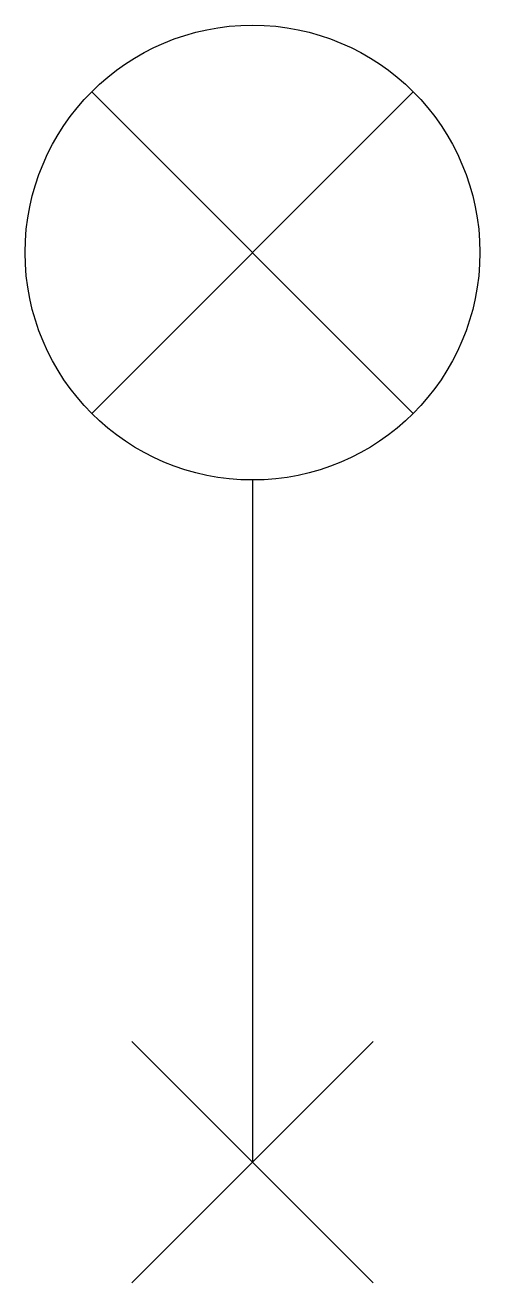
# Model space of a CAD drawing. Header units: millimetres. Extents: x -1 to 1, y -4.53 to 1.
import ezdxf

# ---------------------------------------------------------------- set-up
doc = ezdxf.new("R2010")
doc.units = ezdxf.units.MM
doc.layers.add('jidou1', color=3, linetype='Continuous')
doc.layers.add('KEISO', color=7, linetype='Continuous')

# ---------------------------------------------------------------- blocks, each defined once
blk = doc.blocks.new('PE3')
at = {"layer": 'KEISO', "color": 3}
for p, q in [((0.7071, 0.7071), (-0.7071, -0.7071)), ((-0.7071, 0.7071), (0.7071, -0.7071)), ((0, -1), (0, -4)), ((0.5304, -3.4697), (-0.5303, -4.5304)), ((-0.5303, -3.4697), (0.5304, -4.5304))]:
    blk.add_line(p, q, dxfattribs=at)
blk.add_circle((0, 0), 1, dxfattribs=at)

msp = doc.modelspace()

# ---------------------------------------------------------------- block references
at = {"layer": 'jidou1', "color": 3, "linetype": 'Continuous'}
msp.add_blockref('PE3', (0, 0), dxfattribs=at)

doc.saveas('drawing.dxf')
